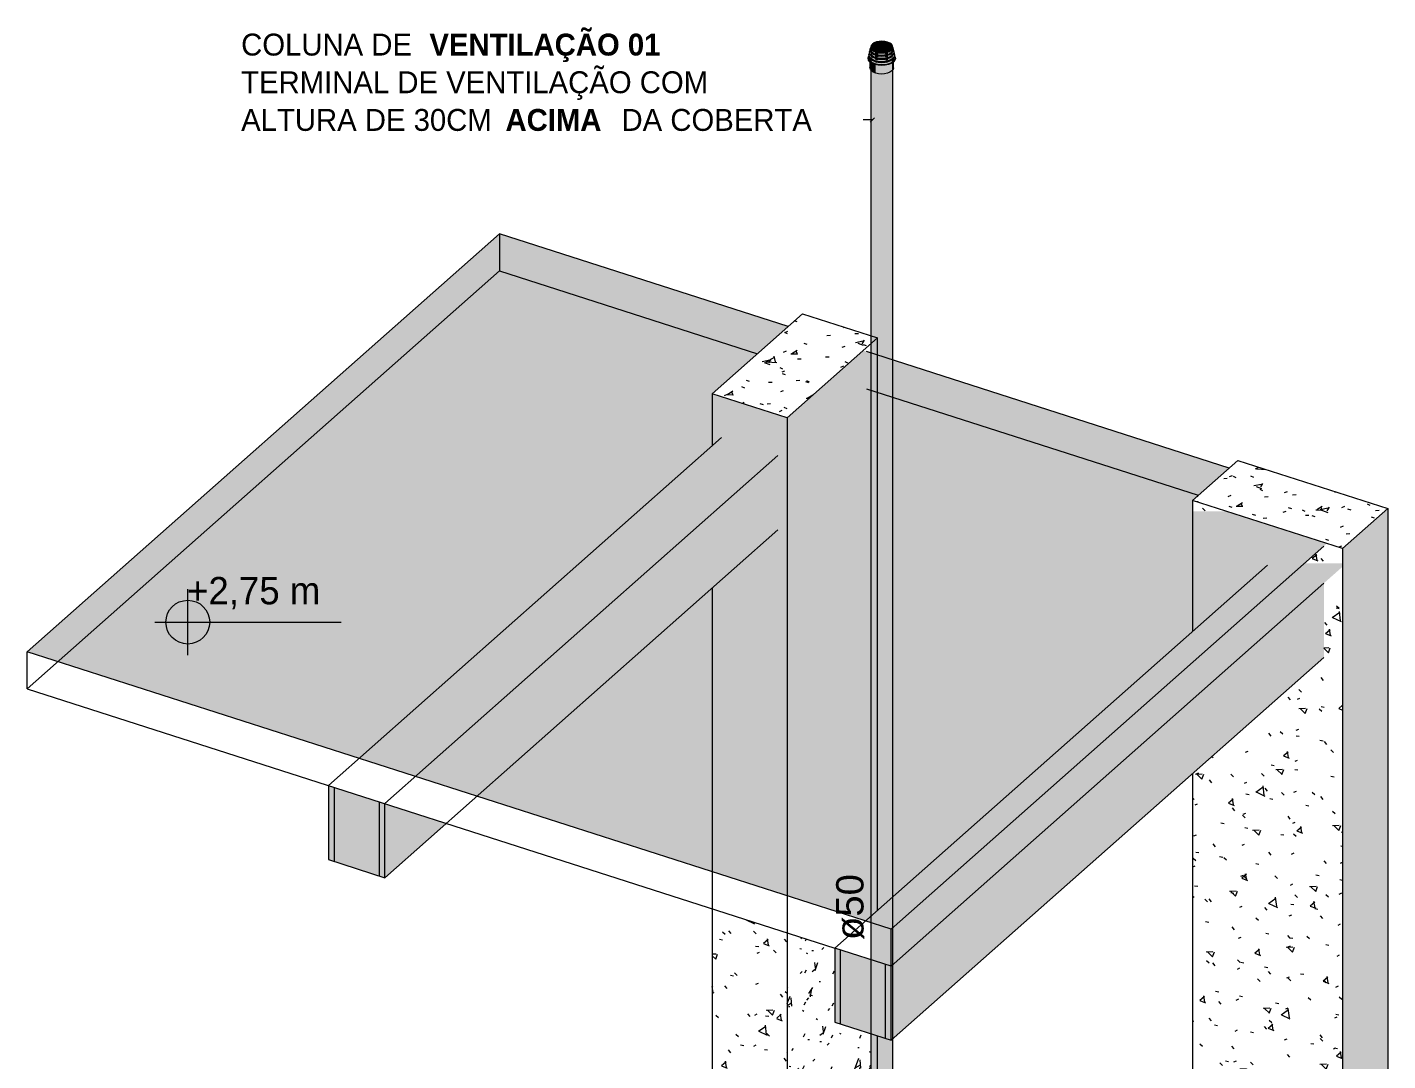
# Model space of a CAD drawing. Header units: metres. Extents: x 1.1 to 88.1, y -3.7 to 23.8.
# Drawn here: x 83.194 to 86.302, y 12.802 to 15.161 of the extents above; entities that cross this region are included whole.
import ezdxf

# ---------------------------------------------------------------- set-up
doc = ezdxf.new("R2010")
doc.units = ezdxf.units.M
doc.layers.add('A-FLOR', color=7, linetype='Continuous', lineweight=9, true_color=0x007f00)
for name, color, linetype, lineweight in [('A-WALL', 7, 'Continuous', 9), ('G-ANNO-DIMS', 7, 'Continuous', 5), ('G-ANNO-TEXT', 7, 'Continuous', 5), ('P-PIPE', 7, 'Continuous', 5), ('P-PIPE-IDEN', 7, 'Continuous', 5), ('S-COLS', 7, 'Continuous', 5)]:
    doc.layers.add(name, color=color, linetype=linetype, lineweight=lineweight)
doc.styles.add('Arial_3', font='arial.ttf', dxfattribs={"height": 0.0625})
doc.styles.add('Century Gothic_1', font='GOTHIC.TTF', dxfattribs={"height": 0.05})
doc.styles.add('Century Gothic_4', font='GOTHIC.TTF', dxfattribs={"height": 0.0625})
doc.styles.add('Century Gothic_B', font='GOTHICB.TTF', dxfattribs={"height": 0.05})
pattern_1 = [(32.419, (-2.081, 11.561), (0.1821864, -0.008492), [0.01451, -0.15956]), (357.331, (-2.081, 11.561), (-0.0352473, 0.1018118), [0.0152, -0.16718]), (109.093, (-2.066, 11.56), (0.146939, 0.093318), [0.00898, -0.09876]), (29.048, (-2.081, 11.588), (0.2710784, -0.022409), [0.02263, -0.24893]), (102.315, (-2.058, 11.586), (0.2374, 0.131858), [0.01316, -0.14473]), (355.275, (-2.081, 11.588), (0.237408, 0.131852), [0.02267, -0.24934]), (11.561, (-2.056, 11.581), (0.1516184, -0.0544997), [0.01815, -0.19968]), (340.229, (-2.056, 11.581), (0.0618036, 0.09815), [0.01343, -0.14769]), (57.804, (-2.043, 11.576), (0.21342, 0.0436596), [0.00967, -0.10632]), (22.24, (-2.081, 11.561), (0.00308496, 0.04505977), [0.00718, -0.13476, 0.00718, -0.13868, -0.14423]), (22.24, (-2.081, 11.561), (0.00308496, 0.04505977), [-0.28781, 0.00718, -0.13705]), (4.013, (-2.081, 11.561), (0.06681765, 0.053387), [0.00833, -0.0881, 0.00833, -0.15248, -0.06374]), (4.013, (-2.081, 11.561), (0.06681765, 0.053387), [-0.25724, 0.00833, -0.05541]), (341.248, (-2.138, 11.561), (0.13558683, -0.0030493), [0.00747, -0.04909, 0.00747, -0.16899, -0.23415]), (341.248, (-2.138, 11.561), (0.13558683, -0.0030493), [-0.23302, 0.00747, -0.22668]), (333.973, (-2.163, 11.561), (0.1481262, 0.0135469), [0.00688, -0.06085, 0.00688, -0.10108, -0.15318]), (333.973, (-2.163, 11.561), (0.1481262, 0.0135469), [-0.17568, 0.00688, -0.1463])]

# ---------------------------------------------------------------- blocks, each defined once
blk = doc.blocks.new('Pilar retangular - 20 x 40 cm-4048671-3D_DT_02')
at = {"layer": 'S-COLS', "true_color": 0xeaeaea}
h = blk.add_hatch(dxfattribs=at)
h.set_pattern_fill('FP_30', color=254, style=0, pattern_type=2)
h.set_pattern_definition(pattern_1)
h.paths.add_polyline_path([(-0.7156, 13.9714), (-0.6125, 14.0627), (-0.9551, 14.1726), (-1.0583, 14.0813), (-0.7392, 13.9789)])
h = blk.add_hatch(dxfattribs=at)
h.set_pattern_fill('FP_29', color=254, style=0, pattern_type=2)
h.set_pattern_definition([(40.572, (0.28162, 13.607), (0.156071, -0.063575), [0.01381, -0.15191]), (337.836, (0.28162, 13.607), (-0.0301836, 0.171359), [0.01404, -0.15448]), (99.992, (0.29462, 13.602), (0.125877, 0.107786), [0.0145, -0.1595]), (35.319, (0.28162, 13.65), (0.232215, -0.110105), [0.02077, -0.22848]), (96.474, (0.30097, 13.641), (0.20337, 0.1441), [0.02132, -0.23451]), (334.633, (0.28162, 13.65), (0.203372, 0.144096), [0.02142, -0.23558]), (3.333, (0.30338, 13.633), (0.129884, -0.1282155), [0.01526, -0.16787]), (315.369, (0.30338, 13.633), (0.052946, 0.138866), [0.01521, -0.1673]), (69.13, (0.3142, 13.622), (0.182828, 0.010646), [0.01238, -0.13623]), (23.606, (0.28162, 13.607), (0.0026513, 0.0706976), [0.00622, -0.11661, 0.00622, -0.12, -0.12481]), (23.606, (0.28162, 13.607), (0.0026513, 0.0706976), [-0.24905, 0.00622, -0.11859]), (349.193, (0.28162, 13.607), (0.0572461, 0.066404), [0.00725, -0.07665, 0.00725, -0.13265, -0.05545]), (349.193, (0.28162, 13.607), (0.0572461, 0.066404), [-0.22379, 0.00725, -0.04821]), (316.462, (0.2331, 13.623), (0.1161519, -0.0421283), [0.00835, -0.05493, 0.00835, -0.1891, -0.26201]), (316.462, (0.2331, 13.623), (0.1161519, -0.0421283), [-0.26074, 0.00835, -0.25365]), (309.201, (0.21134, 13.63), (0.1268925, -0.0192127), [0.00838, -0.07411, 0.00838, -0.1231, -0.18655]), (309.201, (0.21134, 13.63), (0.1268925, -0.0192127), [-0.21397, 0.00838, -0.17818])])
h.paths.add_polyline_path([(-0.7156, 11.3821), (-0.7156, 13.9299), (-0.7585, 13.892), (-0.7585, 13.7228), (-1.0583, 13.4575), (-1.0583, 11.7064), (-0.9351, 11.7064), (-0.7585, 11.6497), (-0.7585, 11.3958)])
h.paths.add_polyline_path([(-0.7156, 13.9377), (-0.7156, 13.9714), (-0.7515, 13.9829), (-0.8025, 13.9377)])
h.paths.add_polyline_path([(-0.981, 14.0565), (-1.0583, 14.0813), (-1.0583, 14.0565)])
h = blk.add_hatch(dxfattribs=at)
h.set_pattern_fill('FP_28', color=254, style=0, pattern_type=2)
h.set_pattern_definition([(70.599, (-3.078, 11.837), (0.0939948, 0.0696839), [0.01902, -0.2092]), (36.552, (-3.078, 11.837), (-0.0181826, 0.145573), [0.00975, -0.10725]), (97.119, (-3.07, 11.843), (0.0758066, 0.2152642), [0.01223, -0.13448]), (68.92, (-3.078, 11.88), (0.1398512, 0.08817), [0.02838, -0.31215]), (94.328, (-3.067, 11.887), (0.122481, 0.317739), [0.01919, -0.21104]), (32.231, (-3.078, 11.88), (0.122479, 0.317745), [0.01378, -0.15155]), (56.563, (-3.065, 11.881), (0.0782234, -0.0173191), [0.01665, -0.18317]), (347.514, (-3.065, 11.881), (0.03188, 0.184071), [0.00668, -0.07344]), (80.173, (-3.059, 11.879), (0.1101044, 0.1667446), [0.01557, -0.17124]), (64.989, (-3.078, 11.837), (0.00159523, 0.07295697), [0.00811, -0.15221, 0.00811, -0.15663, -0.1629]), (64.989, (-3.078, 11.837), (0.00159523, 0.07295697), [-0.32507, 0.00811, -0.15479]), (47.747, (-3.078, 11.837), (0.0344739, 0.1152682), [0.00638, -0.06743, 0.00638, -0.1167, -0.04879]), (47.747, (-3.078, 11.837), (0.0344739, 0.1152682), [-0.19689, 0.00638, -0.04241]), (350.908, (-3.107, 11.811), (0.0699544, 0.0570526), [0.00369, -0.02429, 0.00369, -0.08361, -0.11584]), (350.908, (-3.107, 11.811), (0.0699544, 0.0570526), [-0.11528, 0.00369, -0.11215]), (328.281, (-3.121, 11.799), (0.076418, 0.0891367), [0.00375, -0.03316, 0.00375, -0.05508, -0.08348]), (328.281, (-3.121, 11.799), (0.076418, 0.0891367), [-0.09575, 0.00375, -0.07973])])
h.paths.add_polyline_path([(-0.7156, 11.3821), (-0.6125, 11.4734), (-0.6125, 14.0627), (-0.7156, 13.9714), (-0.7156, 11.4337)])
at = {"layer": 'S-COLS', "color": 253, "true_color": 0xaaaaaa}
for p, q in [((-1.0583, 14.0813), (-0.9551, 14.1726)), ((-0.9551, 14.1726), (-0.6125, 14.0627)), ((-1.0583, 14.0813), (-1.0583, 14.0729)), ((-0.7156, 13.9714), (-1.0583, 14.0813)), ((-0.6125, 14.0627), (-0.7156, 13.9714)), ((-0.6125, 14.0627), (-0.6125, 11.4734)), ((-0.7156, 13.9714), (-0.7156, 11.3821)), ((-1.0583, 13.4575), (-1.0583, 11.7459)), ((-0.6125, 11.4734), (-0.7156, 11.3821)), ((-0.7156, 11.3821), (-0.7585, 11.3958))]:
    blk.add_line(p, q, dxfattribs=at)
at = {"layer": 'S-COLS', "color": 253, "true_color": 0xb6b6b6}
for p, q in [((-1.0583, 14.0729), (-1.0583, 13.7817)), ((-1.0583, 11.7459), (-1.0583, 11.5393))]:
    blk.add_line(p, q, dxfattribs=at)
blk = doc.blocks.new('Pilar retangular - 20 x 40 cm-V83-3D_DT_02')
at = {"layer": 'S-COLS', "true_color": 0xeaeaea}
h = blk.add_hatch(dxfattribs=at)
h.set_pattern_fill('FP_30', color=254, style=0, pattern_type=2)
h.set_pattern_definition(pattern_1)
h.paths.add_polyline_path([(-1.9838, 14.2695), (-1.7929, 14.4384), (-1.7929, 14.4571), (-1.9488, 14.5071), (-2.1551, 14.3245), (-2.1437, 14.3208)])
h = blk.add_hatch(dxfattribs=at)
h.set_pattern_fill('FP_31', color=254, style=0, pattern_type=2)
h.set_pattern_definition([(70.599, (-4.256, 12.215), (0.0939948, 0.0696839), [0.01902, -0.2092]), (36.552, (-4.256, 12.215), (-0.0181826, 0.145573), [0.00975, -0.10725]), (97.119, (-4.248, 12.221), (0.0758066, 0.2152642), [0.01223, -0.13448]), (68.92, (-4.256, 12.258), (0.1398512, 0.08817), [0.02838, -0.31215]), (94.328, (-4.245, 12.265), (0.122481, 0.317739), [0.01919, -0.21104]), (32.231, (-4.256, 12.258), (0.122479, 0.317745), [0.01378, -0.15155]), (56.563, (-4.243, 12.259), (0.0782234, -0.0173191), [0.01665, -0.18317]), (347.514, (-4.243, 12.259), (0.03188, 0.184071), [0.00668, -0.07344]), (80.173, (-4.237, 12.257), (0.1101044, 0.1667446), [0.01557, -0.17124]), (64.989, (-4.256, 12.215), (0.00159523, 0.07295697), [0.00811, -0.15221, 0.00811, -0.15663, -0.1629]), (64.989, (-4.256, 12.215), (0.00159523, 0.07295697), [-0.32507, 0.00811, -0.15479]), (47.747, (-4.256, 12.215), (0.0344739, 0.1152682), [0.00638, -0.06743, 0.00638, -0.1167, -0.04879]), (47.747, (-4.256, 12.215), (0.0344739, 0.1152682), [-0.19689, 0.00638, -0.04241]), (350.908, (-4.285, 12.189), (0.0699544, 0.0570526), [0.00369, -0.02429, 0.00369, -0.08361, -0.11584]), (350.908, (-4.285, 12.189), (0.0699544, 0.0570526), [-0.11528, 0.00369, -0.11215]), (328.281, (-4.298, 12.177), (0.076418, 0.0891367), [0.00375, -0.03316, 0.00375, -0.05508, -0.08348]), (328.281, (-4.298, 12.177), (0.076418, 0.0891367), [-0.09575, 0.00375, -0.07973])])
h.paths.add_polyline_path([(-1.9838, 11.9599), (-1.9248, 12.0121), (-1.8956, 12.0121), (-1.8033, 12.0938), (-1.7929, 12.0905), (-1.7929, 12.8635), (-1.8749, 12.8898), (-1.8749, 13.0591), (-1.9838, 13.094), (-1.9838, 12.0121)])
h.paths.add_polyline_path([(-1.7929, 14.4175), (-1.7929, 14.4384), (-1.8103, 14.4231)])
h = blk.add_hatch(dxfattribs=at)
h.set_pattern_fill('FP_32', color=254, style=0, pattern_type=2)
h.set_pattern_definition([(40.572, (0.19134, 13.527), (0.156071, -0.063575), [0.01381, -0.15191]), (337.836, (0.19134, 13.527), (-0.0301836, 0.171359), [0.01404, -0.15448]), (99.992, (0.20434, 13.522), (0.125877, 0.107786), [0.0145, -0.1595]), (35.319, (0.19134, 13.57), (0.232215, -0.110105), [0.02077, -0.22848]), (96.474, (0.2107, 13.561), (0.20337, 0.1441), [0.02132, -0.23451]), (334.633, (0.19134, 13.57), (0.203372, 0.144096), [0.02142, -0.23558]), (3.333, (0.21309, 13.553), (0.129884, -0.1282155), [0.01526, -0.16787]), (315.369, (0.21309, 13.553), (0.052946, 0.138866), [0.01521, -0.1673]), (69.13, (0.22392, 13.542), (0.182828, 0.010646), [0.01238, -0.13623]), (23.606, (0.19134, 13.527), (0.0026513, 0.0706976), [0.00622, -0.11661, 0.00622, -0.12, -0.12481]), (23.606, (0.19134, 13.527), (0.0026513, 0.0706976), [-0.24905, 0.00622, -0.11859]), (349.193, (0.19134, 13.527), (0.0572461, 0.066404), [0.00725, -0.07665, 0.00725, -0.13265, -0.05545]), (349.193, (0.19134, 13.527), (0.0572461, 0.066404), [-0.22379, 0.00725, -0.04821]), (316.462, (0.14281, 13.543), (0.1161519, -0.0421283), [0.00835, -0.05493, 0.00835, -0.1891, -0.26201]), (316.462, (0.14281, 13.543), (0.1161519, -0.0421283), [-0.26074, 0.00835, -0.25365]), (309.201, (0.12105, 13.55), (0.1268925, -0.0192127), [0.00838, -0.07411, 0.00838, -0.1231, -0.18655]), (309.201, (0.12105, 13.55), (0.1268925, -0.0192127), [-0.21397, 0.00838, -0.17818])])
h.paths.add_polyline_path([(-2.0052, 11.9409), (-1.9838, 11.9599), (-1.9838, 13.094), (-2.1551, 13.149), (-2.1551, 12.0549), (-2.1491, 12.0517), (-2.1452, 12.0487), (-2.1424, 12.0456), (-2.1399, 12.042), (-2.1364, 12.0344), (-2.1344, 12.0231), (-2.1342, 12.02), (-2.1337, 12.0195), (-2.1322, 12.0146), (-2.1322, 12.0044), (-2.1309, 12.0032), (-2.1281, 11.9995), (-2.1272, 11.9951), (-2.1272, 11.9866), (-2.1293, 11.9808), (-2.0316, 11.9494)])
at = {"layer": 'S-COLS', "color": 253, "true_color": 0xaaaaaa}
for p, q in [((-2.1551, 14.3245), (-1.9488, 14.5071)), ((-1.9488, 14.5071), (-1.7775, 14.4521)), ((-1.7775, 14.4521), (-1.9838, 14.2695)), ((-1.7775, 14.4125), (-1.7775, 14.4521)), ((-2.1551, 14.3245), (-2.1551, 14.316)), ((-1.9838, 14.2695), (-2.1551, 14.3245)), ((-1.9838, 14.2695), (-1.9838, 14.261)), ((-2.1551, 13.149), (-2.1551, 11.989)), ((-1.9838, 13.094), (-1.9838, 11.9341)), ((-1.7775, 12.0856), (-1.7775, 12.8585))]:
    blk.add_line(p, q, dxfattribs=at)
at = {"layer": 'S-COLS', "color": 253, "true_color": 0xb6b6b6}
for p, q in [((-1.7775, 13.1453), (-1.7775, 14.4125)), ((-2.1551, 14.316), (-2.1551, 14.2056)), ((-1.9838, 14.261), (-1.9838, 13.1786)), ((-2.1551, 13.8814), (-2.1551, 13.2336)), ((-2.1551, 11.989), (-2.1551, 11.9632)), ((-1.9838, 11.9341), (-1.9838, 11.6802)), ((-1.8806, 11.7715), (-1.9838, 11.6802)), ((-1.9838, 11.6802), (-2.0052, 11.6871))]:
    blk.add_line(p, q, dxfattribs=at)
at = {"layer": 'S-COLS', "color": 9, "true_color": 0xc3c3c3}
for p, q in [((-2.1551, 13.2336), (-2.1551, 13.149)), ((-1.9838, 13.1786), (-1.9838, 13.094))]:
    blk.add_line(p, q, dxfattribs=at)
blk = doc.blocks.new('Terminal de Ventilacao - Serie Normal - Esgoto - MEP - Tigre - Standard-233324-3D_DT_02')
at = {"layer": 'P-PIPE', "true_color": 0xf5ebeb}
h = blk.add_hatch(color=7, dxfattribs=at)
h.paths.add_polyline_path([(-1.7839, 15.0764), (-1.7839, 15.0784), (-1.7905, 15.0813), (-1.7951, 15.0848), (-1.7977, 15.0886), (-1.7986, 15.0925), (-1.7989, 15.0909), (-1.7976, 15.0861), (-1.7947, 15.0823), (-1.7898, 15.0789), (-1.7859, 15.0773)])
h.paths.add_polyline_path([(-1.7832, 15.0835), (-1.7832, 15.0849), (-1.7898, 15.088), (-1.7938, 15.091), (-1.7963, 15.0945), (-1.7972, 15.0985), (-1.7974, 15.0967), (-1.7963, 15.0928), (-1.7933, 15.089), (-1.7892, 15.086), (-1.7835, 15.0836)])
h.paths.add_polyline_path([(-1.7824, 15.0905), (-1.7824, 15.092), (-1.7885, 15.0947), (-1.7925, 15.0978), (-1.7949, 15.101), (-1.7957, 15.1049), (-1.7959, 15.1031), (-1.7948, 15.0992), (-1.7922, 15.0959), (-1.7874, 15.0926), (-1.783, 15.0907)])
h.paths.add_polyline_path([(-1.7817, 15.0975), (-1.7817, 15.099), (-1.7879, 15.102), (-1.7915, 15.1049), (-1.7936, 15.1082), (-1.7943, 15.1112), (-1.7944, 15.1094), (-1.7934, 15.1058), (-1.7905, 15.1023), (-1.7864, 15.0996), (-1.7823, 15.0978)])
for points in [[(-1.7685, 15.0826), (-1.7596, 15.0834), (-1.7538, 15.0846), (-1.7465, 15.0877), (-1.7424, 15.0908), (-1.7398, 15.0939), (-1.7387, 15.0979), (-1.7399, 15.1024), (-1.7401, 15.1022), (-1.7413, 15.0988), (-1.7441, 15.0954), (-1.7491, 15.0923), (-1.7552, 15.0897), (-1.7552, 15.0876), (-1.758, 15.087), (-1.7596, 15.0888), (-1.7596, 15.0891), (-1.7628, 15.0887), (-1.7685, 15.0884), (-1.7769, 15.0889), (-1.7771, 15.0885), (-1.7788, 15.087), (-1.7814, 15.0879), (-1.7814, 15.0903), (-1.7832, 15.0908), (-1.7886, 15.0933), (-1.793, 15.0967), (-1.7952, 15.0997), (-1.796, 15.1025), (-1.7972, 15.0985), (-1.7963, 15.0945), (-1.7928, 15.0901), (-1.7879, 15.0869), (-1.783, 15.0849), (-1.7749, 15.0831), (-1.769, 15.0827)], [(-1.7685, 15.0898), (-1.7596, 15.0906), (-1.7542, 15.0917), (-1.7478, 15.0945), (-1.7439, 15.0972), (-1.7411, 15.1009), (-1.7402, 15.1043), (-1.7413, 15.1086), (-1.7415, 15.1089), (-1.7426, 15.1054), (-1.7456, 15.102), (-1.7497, 15.0994), (-1.7552, 15.0971), (-1.7554, 15.0939), (-1.7579, 15.0932), (-1.7596, 15.0951), (-1.7596, 15.0963), (-1.7619, 15.0959), (-1.7684, 15.0955), (-1.7769, 15.0959), (-1.7771, 15.0949), (-1.7788, 15.0934), (-1.7814, 15.0943), (-1.7815, 15.0975), (-1.7823, 15.0978), (-1.7879, 15.1004), (-1.7915, 15.1032), (-1.7938, 15.1063), (-1.7945, 15.1088), (-1.7946, 15.1087), (-1.7957, 15.1049), (-1.7947, 15.1007), (-1.792, 15.0972), (-1.7871, 15.0939), (-1.7819, 15.0918), (-1.7756, 15.0904), (-1.7722, 15.0901)], [(-1.7684, 15.0969), (-1.7616, 15.0973), (-1.7548, 15.0988), (-1.7488, 15.1014), (-1.7448, 15.1044), (-1.7425, 15.1077), (-1.7416, 15.1107), (-1.7428, 15.1149), (-1.743, 15.1151), (-1.7442, 15.1118), (-1.7443, 15.1115), (-1.7444, 15.1099), (-1.7458, 15.1099), (-1.7464, 15.1091), (-1.7512, 15.1061), (-1.7552, 15.1043), (-1.7552, 15.1004), (-1.7579, 15.0996), (-1.7596, 15.1014), (-1.7596, 15.1035), (-1.7619, 15.103), (-1.7684, 15.1026), (-1.7758, 15.1034), (-1.7769, 15.1036), (-1.7771, 15.1013), (-1.7788, 15.0998), (-1.7814, 15.1006), (-1.7814, 15.1048), (-1.7869, 15.1073), (-1.7899, 15.1096), (-1.7907, 15.1104), (-1.7915, 15.1104), (-1.7918, 15.1121), (-1.7923, 15.1128), (-1.7931, 15.115), (-1.7933, 15.1147), (-1.7943, 15.1112), (-1.7933, 15.1073), (-1.7907, 15.104), (-1.786, 15.1008), (-1.7815, 15.0989), (-1.7744, 15.0974), (-1.7702, 15.0971)], [(-1.7809, 15.1046), (-1.7679, 15.1232), (-1.755, 15.1275), (-1.7626, 15.1291), (-1.7679, 15.1294), (-1.7746, 15.1289), (-1.7801, 15.1278), (-1.786, 15.1253), (-1.7899, 15.1224), (-1.7921, 15.1196), (-1.7931, 15.1163), (-1.7923, 15.1128), (-1.7899, 15.1096), (-1.786, 15.1067), (-1.7827, 15.1053)], [(-1.7905, 15.1104), (-1.7915, 15.1117), (-1.7915, 15.1104), (-1.7907, 15.1104)], [(-1.7684, 15.1026), (-1.7619, 15.103), (-1.7558, 15.1043), (-1.7497, 15.1069), (-1.7464, 15.1091), (-1.7438, 15.1123), (-1.7428, 15.1158), (-1.7438, 15.1196), (-1.7464, 15.1229), (-1.7498, 15.1253), (-1.755, 15.1275), (-1.7679, 15.1232), (-1.7809, 15.1046), (-1.7737, 15.1031), (-1.7719, 15.1029)], [(-1.7444, 15.1099), (-1.7444, 15.1115), (-1.7454, 15.1099), (-1.7448, 15.1099)], [(-1.7685, 15.076), (-1.7596, 15.0766), (-1.7531, 15.078), (-1.746, 15.081), (-1.7417, 15.0839), (-1.7385, 15.0878), (-1.7373, 15.092), (-1.7385, 15.0965), (-1.7398, 15.0922), (-1.7434, 15.0883), (-1.748, 15.0854), (-1.7552, 15.0828), (-1.7552, 15.0817), (-1.7579, 15.081), (-1.759, 15.082), (-1.7619, 15.0816), (-1.7685, 15.0812), (-1.778, 15.0818), (-1.7788, 15.0811), (-1.7814, 15.0819), (-1.7814, 15.083), (-1.784, 15.0838), (-1.7898, 15.0865), (-1.7942, 15.0898), (-1.7966, 15.0933), (-1.7975, 15.0964), (-1.7985, 15.0926), (-1.7976, 15.0883), (-1.7941, 15.084), (-1.7891, 15.0806), (-1.7837, 15.0783), (-1.7749, 15.0765)], [(-1.7819, 15.0567), (-1.7819, 15.0759), (-1.7839, 15.0764), (-1.7909, 15.0796), (-1.7949, 15.0825), (-1.7949, 15.0693), (-1.7941, 15.0655), (-1.7916, 15.062), (-1.7874, 15.059), (-1.7859, 15.0584)], [(-1.7684, 15.0546), (-1.7614, 15.055), (-1.7549, 15.0564), (-1.7492, 15.0586), (-1.7448, 15.0616), (-1.742, 15.065), (-1.7409, 15.0695), (-1.7409, 15.0826), (-1.742, 15.0816), (-1.7467, 15.0786), (-1.7542, 15.0758), (-1.7619, 15.0745), (-1.7685, 15.0741), (-1.7769, 15.0748), (-1.7819, 15.0759), (-1.7819, 15.0567), (-1.7749, 15.0551), (-1.7684, 15.0546)]]:
    blk.add_hatch(color=7, dxfattribs=at).paths.add_polyline_path(points)
h = blk.add_hatch(color=7, dxfattribs=at)
h.paths.add_polyline_path([(-1.7685, 15.0741), (-1.7596, 15.0747), (-1.7517, 15.0766), (-1.7464, 15.0787), (-1.7409, 15.0826), (-1.7381, 15.0863), (-1.7369, 15.0903), (-1.7373, 15.092), (-1.7385, 15.0878), (-1.7425, 15.0834), (-1.7467, 15.0805), (-1.7548, 15.0776), (-1.7619, 15.0764), (-1.7685, 15.076), (-1.7771, 15.0768), (-1.7837, 15.0783), (-1.7837, 15.0764), (-1.7747, 15.0746), (-1.772, 15.0743)])
h.paths.add_polyline_path([(-1.7685, 15.0812), (-1.759, 15.082), (-1.7526, 15.0836), (-1.7465, 15.0862), (-1.7424, 15.0891), (-1.7395, 15.0928), (-1.7384, 15.0967), (-1.7387, 15.0979), (-1.7398, 15.0939), (-1.7431, 15.09), (-1.748, 15.0868), (-1.7552, 15.0843), (-1.7619, 15.083), (-1.77, 15.0828), (-1.7775, 15.0836), (-1.783, 15.0849), (-1.783, 15.0834), (-1.7749, 15.0817), (-1.7733, 15.0816)])
h.paths.add_polyline_path([(-1.7685, 15.0884), (-1.7612, 15.0888), (-1.7528, 15.0908), (-1.7478, 15.093), (-1.7433, 15.0964), (-1.7408, 15.0997), (-1.7399, 15.103), (-1.7403, 15.1039), (-1.7415, 15.1002), (-1.7442, 15.0969), (-1.7491, 15.0937), (-1.7552, 15.0915), (-1.7612, 15.0902), (-1.7685, 15.0898), (-1.7769, 15.0907), (-1.7823, 15.0918), (-1.7823, 15.0905), (-1.7739, 15.0888), (-1.7719, 15.0886)])
h.paths.add_polyline_path([(-1.7684, 15.0955), (-1.7596, 15.0963), (-1.7551, 15.0973), (-1.7484, 15.1002), (-1.7451, 15.1024), (-1.7422, 15.1064), (-1.7413, 15.1094), (-1.7417, 15.1103), (-1.7429, 15.1067), (-1.7461, 15.1033), (-1.75, 15.1007), (-1.7556, 15.0986), (-1.7616, 15.0973), (-1.7702, 15.0971), (-1.7769, 15.0979), (-1.7815, 15.0989), (-1.7815, 15.0975), (-1.774, 15.0959), (-1.7733, 15.0959)])
h = blk.add_hatch(color=7, dxfattribs=at)
h.paths.add_polyline_path([(-1.7788, 15.0811), (-1.7788, 15.0824), (-1.7814, 15.0828), (-1.7814, 15.0819), (-1.7793, 15.0812)])
h.paths.add_polyline_path([(-1.7788, 15.087), (-1.7789, 15.0897), (-1.7814, 15.0901), (-1.7814, 15.0879), (-1.7793, 15.0872)])
h.paths.add_polyline_path([(-1.7788, 15.0934), (-1.7791, 15.0969), (-1.7814, 15.0975), (-1.7814, 15.0942), (-1.7793, 15.0936)])
h.paths.add_polyline_path([(-1.7788, 15.0998), (-1.779, 15.1041), (-1.7814, 15.1046), (-1.7814, 15.1006), (-1.7793, 15.0999)])
h = blk.add_hatch(color=7, dxfattribs=at)
h.paths.add_polyline_path([(-1.7788, 15.0811), (-1.7776, 15.0822), (-1.7788, 15.0824), (-1.7788, 15.0815)])
h.paths.add_polyline_path([(-1.7788, 15.087), (-1.7769, 15.0889), (-1.7769, 15.0892), (-1.7788, 15.0895), (-1.7788, 15.0885)])
h.paths.add_polyline_path([(-1.7788, 15.0934), (-1.7769, 15.0951), (-1.7769, 15.0964), (-1.7788, 15.0969), (-1.7788, 15.0938)])
h.paths.add_polyline_path([(-1.7788, 15.0998), (-1.7769, 15.1014), (-1.7769, 15.1036), (-1.7788, 15.1039), (-1.7788, 15.1013)])
h = blk.add_hatch(color=7, dxfattribs=at)
h.paths.add_polyline_path([(-1.7579, 15.0809), (-1.7579, 15.0823), (-1.759, 15.082), (-1.7579, 15.081)])
h.paths.add_polyline_path([(-1.7579, 15.0868), (-1.7579, 15.0895), (-1.7596, 15.0891), (-1.7594, 15.0884), (-1.758, 15.087)])
h.paths.add_polyline_path([(-1.7579, 15.0932), (-1.7579, 15.0967), (-1.7596, 15.0963), (-1.7595, 15.0948), (-1.7587, 15.0941)])
h.paths.add_polyline_path([(-1.7579, 15.0996), (-1.7579, 15.1039), (-1.7596, 15.1035), (-1.7595, 15.1012), (-1.7587, 15.1004)])
h = blk.add_hatch(color=7, dxfattribs=at)
h.paths.add_polyline_path([(-1.7579, 15.0809), (-1.7552, 15.0817), (-1.7552, 15.0828), (-1.7579, 15.0823), (-1.7579, 15.081)])
h.paths.add_polyline_path([(-1.7579, 15.0868), (-1.7552, 15.0876), (-1.7552, 15.09), (-1.7579, 15.0892), (-1.7579, 15.087)])
h.paths.add_polyline_path([(-1.7579, 15.0932), (-1.7552, 15.094), (-1.7554, 15.0972), (-1.7579, 15.0967), (-1.7579, 15.0936)])
h.paths.add_polyline_path([(-1.7579, 15.0996), (-1.7552, 15.1004), (-1.7555, 15.1044), (-1.7567, 15.1041), (-1.7579, 15.1039), (-1.7579, 15.0999)])
at = {"layer": 'P-PIPE'}
for p, q in [((-1.7955, 15.1064), (-1.7958, 15.1051)), ((-1.7941, 15.1127), (-1.7944, 15.1114)), ((-1.7915, 15.116), (-1.7915, 15.111)), ((-1.7915, 15.1104), (-1.7915, 15.1117)), ((-1.7915, 15.1104), (-1.7915, 15.1112)), ((-1.7905, 15.1104), (-1.7915, 15.1104)), ((-1.7915, 15.1097), (-1.7915, 15.1046)), ((-1.7915, 15.1033), (-1.7915, 15.0982)), ((-1.7814, 15.1006), (-1.7814, 15.1048)), ((-1.7788, 15.0998), (-1.7788, 15.1041)), ((-1.7769, 15.1014), (-1.7788, 15.0998)), ((-1.7769, 15.1014), (-1.7769, 15.1036)), ((-1.7596, 15.1035), (-1.7596, 15.1013)), ((-1.7579, 15.0996), (-1.7596, 15.1013)), ((-1.7579, 15.0996), (-1.7579, 15.1039)), ((-1.7552, 15.1004), (-1.7552, 15.1045)), ((-1.7444, 15.1099), (-1.7457, 15.1099)), ((-1.7444, 15.1099), (-1.7444, 15.1115)), ((-1.7443, 15.1107), (-1.7444, 15.1099)), ((-1.7443, 15.111), (-1.7443, 15.116)), ((-1.7443, 15.1046), (-1.7443, 15.1097)), ((-1.7443, 15.0982), (-1.7443, 15.1033)), ((-1.7415, 15.1114), (-1.7418, 15.1127)), ((-1.7401, 15.1051), (-1.7404, 15.1064)), ((-1.7983, 15.0943), (-1.7987, 15.0926)), ((-1.797, 15.1001), (-1.7973, 15.0989)), ((-1.7949, 15.0906), (-1.7949, 15.069)), ((-1.7915, 15.0969), (-1.7915, 15.0956)), ((-1.7915, 15.0954), (-1.7915, 15.0923)), ((-1.7814, 15.0942), (-1.7814, 15.0975)), ((-1.7814, 15.0879), (-1.7814, 15.0903)), ((-1.7814, 15.0819), (-1.7814, 15.083)), ((-1.7788, 15.0934), (-1.7788, 15.0969)), ((-1.7769, 15.0951), (-1.7788, 15.0934)), ((-1.7788, 15.087), (-1.7788, 15.0897)), ((-1.7769, 15.0887), (-1.7788, 15.087)), ((-1.7788, 15.0811), (-1.7788, 15.0824)), ((-1.7776, 15.0822), (-1.7788, 15.0811)), ((-1.7769, 15.0951), (-1.7769, 15.0964)), ((-1.7769, 15.0887), (-1.7769, 15.0892)), ((-1.7596, 15.0963), (-1.7596, 15.0949)), ((-1.7579, 15.0932), (-1.7596, 15.0949)), ((-1.7596, 15.0891), (-1.7596, 15.0885)), ((-1.7579, 15.0868), (-1.7596, 15.0885)), ((-1.7579, 15.0809), (-1.759, 15.082)), ((-1.7579, 15.0932), (-1.7579, 15.0967)), ((-1.7579, 15.0868), (-1.7579, 15.0895)), ((-1.7579, 15.0809), (-1.7579, 15.0823)), ((-1.7552, 15.094), (-1.7552, 15.0973)), ((-1.7552, 15.0876), (-1.7552, 15.09)), ((-1.7552, 15.0817), (-1.7552, 15.0828)), ((-1.7443, 15.096), (-1.7443, 15.0968)), ((-1.7443, 15.0923), (-1.7443, 15.0953)), ((-1.7409, 15.069), (-1.7409, 15.0906)), ((-1.7386, 15.0989), (-1.7389, 15.1001)), ((-1.7372, 15.0926), (-1.7376, 15.0943))]:
    blk.add_line(p, q, dxfattribs=at)
for points in [[(-1.7966, 15.1006, 0), (-1.7975, 15.0972, 0), (-1.7966, 15.0932, 0), (-1.7938, 15.0893, 0), (-1.7892, 15.086, 0), (-1.7832, 15.0835, 0)], [(-1.783, 15.0849, 0), (-1.789, 15.0874, 0), (-1.7935, 15.0907, 0), (-1.7963, 15.0945, 0), (-1.7972, 15.0985, 0), (-1.796, 15.1025, 0)], [(-1.7952, 15.1068, 0), (-1.796, 15.1036, 0), (-1.7952, 15.0997, 0), (-1.7925, 15.0961, 0), (-1.7882, 15.0929, 0), (-1.7824, 15.0905, 0)], [(-1.7823, 15.0919, 0), (-1.7879, 15.0943, 0), (-1.7923, 15.0974, 0), (-1.7949, 15.101, 0), (-1.7957, 15.1049, 0), (-1.7946, 15.1087, 0), (-1.7944, 15.109, 0)], [(-1.7938, 15.1129, 0), (-1.7945, 15.1099, 0), (-1.7938, 15.1063, 0), (-1.7912, 15.1028, 0), (-1.7871, 15.0998, 0), (-1.7817, 15.0975, 0)], [(-1.7815, 15.0989, 0), (-1.7869, 15.1012, 0), (-1.791, 15.1042, 0), (-1.7935, 15.1076, 0), (-1.7943, 15.1112, 0), (-1.7932, 15.1148, 0), (-1.793, 15.1153, 0)], [(-1.755, 15.1275, 0), (-1.761, 15.1289, 0), (-1.7675, 15.1294, 0), (-1.774, 15.1291, 0), (-1.7801, 15.1278, 0), (-1.7854, 15.1257, 0), (-1.7895, 15.123, 0), (-1.7921, 15.1198, 0), (-1.7931, 15.1163, 0), (-1.7923, 15.1128, 0), (-1.7899, 15.1096, 0), (-1.786, 15.1067, 0), (-1.7809, 15.1046, 0)], [(-1.7832, 15.0835, 0), (-1.7761, 15.0818, 0), (-1.7685, 15.0812, 0), (-1.7608, 15.0817, 0), (-1.7536, 15.0832, 0), (-1.7474, 15.0856, 0), (-1.7426, 15.0888, 0), (-1.7396, 15.0926, 0), (-1.7384, 15.0967, 0), (-1.7393, 15.1007, 0)], [(-1.7399, 15.1026, 0), (-1.7396, 15.102, 0), (-1.7387, 15.0979, 0), (-1.7398, 15.0939, 0), (-1.7429, 15.0902, 0), (-1.7476, 15.087, 0), (-1.7538, 15.0846, 0), (-1.7609, 15.0831, 0), (-1.7685, 15.0826, 0), (-1.776, 15.0832, 0), (-1.783, 15.0849, 0)], [(-1.7824, 15.0905, 0), (-1.7757, 15.0889, 0), (-1.7685, 15.0884, 0), (-1.7612, 15.0888, 0), (-1.7544, 15.0902, 0), (-1.7485, 15.0925, 0), (-1.7439, 15.0956, 0), (-1.741, 15.0992, 0), (-1.7399, 15.103, 0), (-1.7407, 15.1069, 0)], [(-1.7413, 15.1089, 0), (-1.741, 15.1082, 0), (-1.7402, 15.1043, 0), (-1.7412, 15.1005, 0), (-1.7441, 15.0969, 0), (-1.7487, 15.0939, 0), (-1.7545, 15.0916, 0), (-1.7612, 15.0902, 0), (-1.7685, 15.0898, 0), (-1.7756, 15.0904, 0), (-1.7823, 15.0919, 0)], [(-1.7817, 15.0975, 0), (-1.7753, 15.0961, 0), (-1.7684, 15.0955, 0), (-1.7615, 15.0959, 0), (-1.7551, 15.0973, 0), (-1.7495, 15.0995, 0), (-1.7451, 15.1024, 0), (-1.7424, 15.1058, 0), (-1.7413, 15.1094, 0), (-1.7421, 15.1131, 0)], [(-1.7428, 15.1152, 0), (-1.7424, 15.1143, 0), (-1.7416, 15.1107, 0), (-1.7426, 15.1071, 0), (-1.7454, 15.1037, 0), (-1.7497, 15.1009, 0), (-1.7552, 15.0987, 0), (-1.7616, 15.0973, 0), (-1.7684, 15.0969, 0), (-1.7752, 15.0975, 0), (-1.7815, 15.0989, 0)], [(-1.7788, 15.0998, 0), (-1.7801, 15.1002, 0), (-1.7814, 15.1006, 0)], [(-1.7809, 15.1046, 0), (-1.7749, 15.1032, 0), (-1.7684, 15.1026, 0), (-1.7619, 15.103, 0), (-1.7558, 15.1043, 0), (-1.7505, 15.1064, 0), (-1.7464, 15.1091, 0), (-1.7438, 15.1123, 0), (-1.7428, 15.1158, 0), (-1.7435, 15.1193, 0), (-1.7459, 15.1225, 0), (-1.7498, 15.1253, 0), (-1.755, 15.1275, 0)], [(-1.7839, 15.0764, 0), (-1.7903, 15.0791, 0), (-1.7951, 15.0826, 0), (-1.798, 15.0866, 0), (-1.7989, 15.0909, 0), (-1.7981, 15.0943, 0)], [(-1.7974, 15.0968, 0), (-1.7985, 15.0926, 0), (-1.7976, 15.0883, 0), (-1.7947, 15.0844, 0), (-1.79, 15.0809, 0), (-1.7837, 15.0783, 0)], [(-1.7379, 15.0946, 0), (-1.7369, 15.0903, 0), (-1.7381, 15.086, 0), (-1.7414, 15.0821, 0), (-1.7464, 15.0787, 0), (-1.7529, 15.0761, 0), (-1.7605, 15.0745, 0), (-1.7685, 15.0741, 0), (-1.7765, 15.0747, 0), (-1.7839, 15.0764, 0)], [(-1.7837, 15.0783, 0), (-1.7764, 15.0766, 0), (-1.7685, 15.076, 0), (-1.7606, 15.0764, 0), (-1.7531, 15.078, 0), (-1.7467, 15.0805, 0), (-1.7417, 15.0839, 0), (-1.7385, 15.0878, 0), (-1.7373, 15.092, 0), (-1.7382, 15.0962, 0), (-1.7384, 15.0965, 0)], [(-1.7788, 15.0934, 0), (-1.7801, 15.0938, 0), (-1.7814, 15.0942, 0)], [(-1.7788, 15.087, 0), (-1.7801, 15.0874, 0), (-1.7814, 15.0879, 0)], [(-1.7788, 15.0811, 0), (-1.7801, 15.0815, 0), (-1.7814, 15.0819, 0)], [(-1.7552, 15.1004, 0), (-1.7565, 15.0999, 0), (-1.7579, 15.0996, 0)], [(-1.7552, 15.094, 0), (-1.7565, 15.0936, 0), (-1.7579, 15.0932, 0)], [(-1.7552, 15.0876, 0), (-1.7565, 15.0872, 0), (-1.7579, 15.0868, 0)], [(-1.7552, 15.0817, 0), (-1.7565, 15.0813, 0), (-1.7579, 15.0809, 0)], [(-1.7819, 15.0567, 0), (-1.7874, 15.059, 0), (-1.7916, 15.062, 0), (-1.7941, 15.0655, 0), (-1.7949, 15.0693, 0)], [(-1.7409, 15.0687, 0), (-1.742, 15.065, 0), (-1.7448, 15.0616, 0), (-1.7492, 15.0586, 0), (-1.7549, 15.0564, 0), (-1.7614, 15.055, 0), (-1.7684, 15.0546, 0), (-1.7754, 15.0552, 0), (-1.7819, 15.0567, 0)]]:
    blk.add_polyline3d(points, dxfattribs=at)
blk = doc.blocks.new('Elevações de ponto - Padrão-77235-3D_DT_02')
at = {"layer": 'G-ANNO-DIMS', "true_color": 0xff0000}
h = blk.add_hatch(color=1, dxfattribs=at)
edge = h.paths.add_edge_path()
edge.add_line((-3.3528, 13.8532), (-3.3657, 13.8515))
edge.add_line((-3.3657, 13.8515), (-3.3778, 13.8465))
edge.add_line((-3.3778, 13.8465), (-3.3881, 13.8385))
edge.add_line((-3.3881, 13.8385), (-3.3961, 13.8282))
edge.add_line((-3.3961, 13.8282), (-3.4011, 13.8161))
edge.add_line((-3.4011, 13.8161), (-3.4028, 13.8032))
edge.add_line((-3.3528, 13.8032), (-3.3528, 13.8532))
edge = h.paths.add_edge_path()
edge.add_line((-3.3528, 13.8032), (-3.4028, 13.8032))
h = blk.add_hatch(color=1, dxfattribs=at)
edge = h.paths.add_edge_path()
edge.add_line((-3.3528, 13.7532), (-3.3398, 13.7549))
edge.add_line((-3.3398, 13.7549), (-3.3278, 13.7599))
edge.add_line((-3.3278, 13.7599), (-3.3174, 13.7678))
edge.add_line((-3.3174, 13.7678), (-3.3095, 13.7782))
edge.add_line((-3.3095, 13.7782), (-3.3045, 13.7902))
edge.add_line((-3.3045, 13.7902), (-3.3028, 13.8032))
edge.add_line((-3.3528, 13.8032), (-3.3528, 13.7532))
edge = h.paths.add_edge_path()
edge.add_line((-3.3528, 13.8032), (-3.3028, 13.8032))
at = {"layer": 'G-ANNO-DIMS'}
for p, q in [((-3.3528, 13.7282), (-3.3528, 13.8782)), ((-3.4278, 13.8032), (-3.0028, 13.8032))]:
    blk.add_line(p, q, dxfattribs=at)
blk.add_circle((-3.3528, 13.8032), 0.05, dxfattribs=at)

msp = doc.modelspace()

# ---------------------------------------------------------------- hatches: boundary and pattern name
at = {"layer": 'A-FLOR', "true_color": 0xd4d4d4, "transparency": 33554509}
h = msp.add_hatch(color=254, dxfattribs=at)
h.paths.add_polyline_path([(85.1711, 13.1758), (85.8557, 13.7817), (85.8557, 14.0813), (85.939, 14.155), (85.1711, 14.4015), (85.1711, 13.9377)])
h.paths.add_polyline_path([(84.7589, 13.2336), (84.7589, 13.8814), (84.2217, 13.406), (84.2748, 13.389)])
h.paths.add_polyline_path([(83.9528, 13.4923), (84.7589, 14.2056), (84.7589, 14.3245), (84.9324, 14.4781), (84.2727, 14.6898), (83.1945, 13.7357), (83.8826, 13.5148)])
h = msp.add_hatch(color=254, dxfattribs=at)
h.paths.add_polyline_path([(85.1093, 13.1211), (85.1211, 13.1316), (85.1211, 14.4175), (85.1038, 14.4231), (84.9302, 14.2695), (84.7589, 14.3245), (84.7589, 14.2056), (84.7803, 14.2245), (84.9088, 14.1833), (84.9088, 14.0141), (84.7589, 13.8814), (84.7589, 13.2336), (85.0391, 13.1437)])
h.paths.add_polyline_path([(85.8557, 13.7817), (86.0271, 13.9333), (86.0854, 13.9146), (86.1626, 13.9829), (85.933, 14.0565), (85.8557, 14.0565), (85.8557, 13.9377)])
h = msp.add_hatch(color=254, dxfattribs=at)
h.paths.add_polyline_path([(85.1711, 13.1055), (86.0854, 13.9146), (86.0271, 13.9333), (85.1711, 13.1758)])
h.paths.add_polyline_path([(85.1211, 13.1174), (85.1211, 13.1316), (85.1093, 13.1211)])
h.paths.add_polyline_path([(84.0813, 13.4511), (84.9088, 14.1833), (84.7803, 14.2245), (83.9528, 13.4923), (84.0111, 13.4736)])
for points in [[(84.2217, 13.406), (84.9088, 14.0141), (84.9088, 14.1833), (84.0813, 13.4511)], [(86.1556, 13.892), (86.1984, 13.9299), (86.1984, 13.9377), (86.1115, 13.9377), (86.0854, 13.9146)], [(85.1711, 13.0209), (86.1556, 13.892), (86.0854, 13.9146), (85.1711, 13.1055), (85.1711, 13.1024)]]:
    msp.add_hatch(color=254, dxfattribs=at).paths.add_polyline_path(points)
at = {"layer": 'A-WALL', "true_color": 0x787878}
for points in [[(85.1711, 12.8517), (86.1556, 13.7228), (86.1556, 13.892), (85.1711, 13.0209), (85.1711, 12.9293)], [(83.8955, 13.2568), (83.8955, 13.4261), (83.8826, 13.4302), (83.8826, 13.261)], [(83.9983, 13.2239), (83.9983, 13.3931), (83.8955, 13.4261), (83.8955, 13.2568)], [(84.0111, 13.2197), (84.0111, 13.389), (83.9983, 13.3931), (83.9983, 13.2239)], [(84.0111, 13.2197), (84.1515, 13.3439), (84.0111, 13.389)], [(85.052, 12.8857), (85.052, 13.0549), (85.0391, 13.0591), (85.0391, 12.8898)], [(85.1211, 12.8635), (85.1211, 13.0327), (85.052, 13.0549), (85.052, 12.8857)]]:
    msp.add_hatch(color=8, dxfattribs=at).paths.add_polyline_path(points)
at = {"layer": 'P-PIPE', "true_color": 0x400080}
h = msp.add_hatch(color=196, dxfattribs=at)
h.paths.add_polyline_path([(85.1332, 11.9015), (85.1331, 11.9192), (85.1281, 11.9301), (85.1259, 11.9357), (85.1218, 11.9484), (85.1211, 11.9519), (85.1211, 11.9131), (85.122, 11.9094), (85.1243, 11.9064), (85.1281, 11.9037), (85.1331, 11.9016)])
h.paths.add_polyline_path([(85.1211, 12.0287), (85.1219, 12.0318), (85.1246, 12.0433), (85.1277, 12.0514), (85.13, 12.0553), (85.1332, 12.0602), (85.1332, 15.0564), (85.1322, 15.0567), (85.1267, 15.059), (85.1225, 15.062), (85.1211, 15.0639), (85.1211, 12.0296)])
h = msp.add_hatch(color=196, dxfattribs=at)
h.paths.add_polyline_path([(85.1439, 11.8998), (85.1436, 11.9001), (85.1358, 11.9137), (85.1332, 11.919), (85.1333, 11.9015), (85.1395, 11.9001), (85.1438, 11.8998)])
h.paths.add_polyline_path([(85.1332, 12.0602), (85.1392, 12.0684), (85.1425, 12.0722), (85.1526, 12.0815), (85.1675, 12.0948), (85.1675, 15.0604), (85.1648, 15.0586), (85.1582, 15.0562), (85.1521, 15.055), (85.1456, 15.0546), (85.1386, 15.0552), (85.1332, 15.0564), (85.1332, 12.0614)])
msp.add_hatch(color=196, dxfattribs=at).paths.add_polyline_path([(85.1675, 12.0948), (85.1711, 12.0979), (85.1711, 15.0638), (85.1692, 15.0616), (85.1675, 15.0604), (85.1675, 12.1102)])

# ---------------------------------------------------------------- linework, layer by layer
at = {"layer": 'A-FLOR', "color": 9, "true_color": 0xaad4aa}
for p, q in [((83.1945, 13.7357), (84.2727, 14.6898)), ((84.9324, 14.4781), (84.2727, 14.6898)), ((85.939, 14.155), (85.1108, 14.4208)), ((85.1676, 13.1024), (86.1556, 13.9766)), ((86.1556, 13.892), (85.1676, 13.0178)), ((83.1945, 13.6511), (83.1945, 13.7357)), ((85.1676, 13.1024), (83.1945, 13.7357)), ((83.1945, 13.6511), (85.0391, 13.0591)), ((85.1676, 13.0178), (85.1676, 13.1024))]:
    msp.add_line(p, q, dxfattribs=at)
at = {"layer": 'A-FLOR', "color": 9, "true_color": 0xb6d4b6}
for p, q in [((84.2727, 14.6898), (84.2727, 14.6052)), ((84.2727, 14.6052), (83.1945, 13.6511)), ((84.2727, 14.6052), (84.8623, 14.416)), ((85.1108, 14.3362), (85.8688, 14.0929))]:
    msp.add_line(p, q, dxfattribs=at)
at = {"layer": 'A-WALL', "color": 253, "true_color": 0xb6b6b6}
for p, q in [((83.8826, 13.4302), (84.7803, 14.2245)), ((84.9088, 14.1833), (84.0111, 13.389)), ((84.0111, 13.2197), (84.9088, 14.0141)), ((85.0391, 13.0591), (86.0271, 13.9333))]:
    msp.add_line(p, q, dxfattribs=at)
at = {"layer": 'A-WALL', "color": 253, "true_color": 0xaaaaaa}
for p, q in [((85.1676, 12.8486), (86.1556, 13.7228)), ((83.8826, 13.4302), (83.8826, 13.261)), ((83.8955, 13.4261), (83.8955, 13.2568)), ((83.9983, 13.3931), (83.9983, 13.2239)), ((84.0111, 13.2197), (84.0111, 13.389)), ((83.8826, 13.261), (84.0111, 13.2197)), ((85.0391, 13.0591), (85.0391, 12.8898)), ((85.1676, 13.0178), (85.0391, 13.0591)), ((85.052, 12.8857), (85.052, 13.0549)), ((85.1548, 12.8527), (85.1548, 13.0219)), ((85.1676, 12.8486), (85.1676, 13.0178)), ((85.0391, 12.8898), (85.1676, 12.8486))]:
    msp.add_line(p, q, dxfattribs=at)
at = {"layer": 'G-ANNO-TEXT'}
for p, q in [((85.0451, 14.9498), (85.0436, 14.9498)), ((85.1247, 14.9498), (85.0451, 14.9498)), ((85.1247, 14.9498), (85.1198, 14.9448)), ((85.1247, 14.9498), (85.1297, 14.9547))]:
    msp.add_line(p, q, dxfattribs=at)
at = {"layer": 'P-PIPE'}
for p, q in [((85.1211, 15.0906), (85.1211, 12.0121)), ((85.1711, 12.0979), (85.1711, 15.0906))]:
    msp.add_line(p, q, dxfattribs=at)

# ---------------------------------------------------------------- block references
at = {"layer": 'G-ANNO-DIMS', "color": 1, "true_color": 0xff0000}
msp.add_blockref('Elevações de ponto - Padrão-77235-3D_DT_02', (86.914, 0), dxfattribs=at)
at = {"layer": 'P-PIPE'}
msp.add_blockref('Terminal de Ventilacao - Serie Normal - Esgoto - MEP - Tigre - Standard-233324-3D_DT_02', (86.914, 0), dxfattribs=at)
at = {"layer": 'S-COLS', "color": 253, "true_color": 0xaaaaaa}
for name in ['Pilar retangular - 20 x 40 cm-V83-3D_DT_02', 'Pilar retangular - 20 x 40 cm-4048671-3D_DT_02']:
    msp.add_blockref(name, (86.914, 0), dxfattribs=at)

# ---------------------------------------------------------------- texts
at = {"layer": 'G-ANNO-DIMS', "insert": (83.5595, 13.9064), "char_height": 0.0625, "width": 0.385274, "attachment_point": 1, "line_spacing_factor": 0.984502, "style": 'Century Gothic_4'}
msp.add_mtext('+2,75 m', dxfattribs=at)
at = {"layer": 'G-ANNO-TEXT', "insert": (83.6831, 15.1468), "char_height": 0.05, "width": 0.521097, "attachment_point": 1, "style": 'Century Gothic_1', "bg_fill": 3, "box_fill_scale": 1.25, "bg_fill_color": 256, "bg_fill_true_color": 13158600, "bg_fill_transparency": 0}
msp.add_mtext('COLUNA DE ', dxfattribs=at)
at = {"layer": 'P-PIPE-IDEN', "insert": (85.0418, 13.0775), "char_height": 0.0625, "width": 0.18038, "attachment_point": 1, "rotation": 90, "style": 'Arial_3'}
msp.add_mtext('ø50', dxfattribs=at)

# ---------------------------------------------------------------- next in the draw order: texts
at = {"layer": 'G-ANNO-TEXT', "insert": (84.113, 15.1468), "char_height": 0.05, "width": 0.65538, "attachment_point": 1, "style": 'Century Gothic_B', "bg_fill": 3, "box_fill_scale": 1.25, "bg_fill_color": 256, "bg_fill_true_color": 13158600, "bg_fill_transparency": 0}
msp.add_mtext('VENTILAÇÃO 01', dxfattribs=at)

# ---------------------------------------------------------------- next in the draw order: texts
at = {"layer": 'G-ANNO-TEXT', "insert": (83.6831, 15.0608), "char_height": 0.05, "width": 1.336814, "attachment_point": 1, "style": 'Century Gothic_1', "bg_fill": 3, "box_fill_scale": 1.25, "bg_fill_color": 256, "bg_fill_true_color": 13158600, "bg_fill_transparency": 0}
msp.add_mtext('TERMINAL DE VENTILAÇÃO COM', dxfattribs=at)

# ---------------------------------------------------------------- next in the draw order: texts
at = {"layer": 'G-ANNO-TEXT', "insert": (83.6831, 14.9748), "char_height": 0.05, "width": 0.73154, "attachment_point": 1, "style": 'Century Gothic_1', "bg_fill": 3, "box_fill_scale": 1.25, "bg_fill_color": 256, "bg_fill_true_color": 13158600, "bg_fill_transparency": 0}
msp.add_mtext('ALTURA DE 30CM ', dxfattribs=at)

# ---------------------------------------------------------------- next in the draw order: texts
at = {"layer": 'G-ANNO-TEXT', "insert": (84.2867, 14.9748), "char_height": 0.05, "width": 0.298629, "attachment_point": 1, "style": 'Century Gothic_B', "bg_fill": 3, "box_fill_scale": 1.25, "bg_fill_color": 256, "bg_fill_true_color": 13158600, "bg_fill_transparency": 0}
msp.add_mtext('ACIMA', dxfattribs=at)

# ---------------------------------------------------------------- next in the draw order: texts
at = {"layer": 'G-ANNO-TEXT', "insert": (84.5331, 14.9748), "char_height": 0.05, "width": 0.557173, "attachment_point": 1, "style": 'Century Gothic_1', "bg_fill": 3, "box_fill_scale": 1.25, "bg_fill_color": 256, "bg_fill_true_color": 13158600, "bg_fill_transparency": 0}
msp.add_mtext(' DA COBERTA', dxfattribs=at)

doc.saveas('drawing.dxf')
